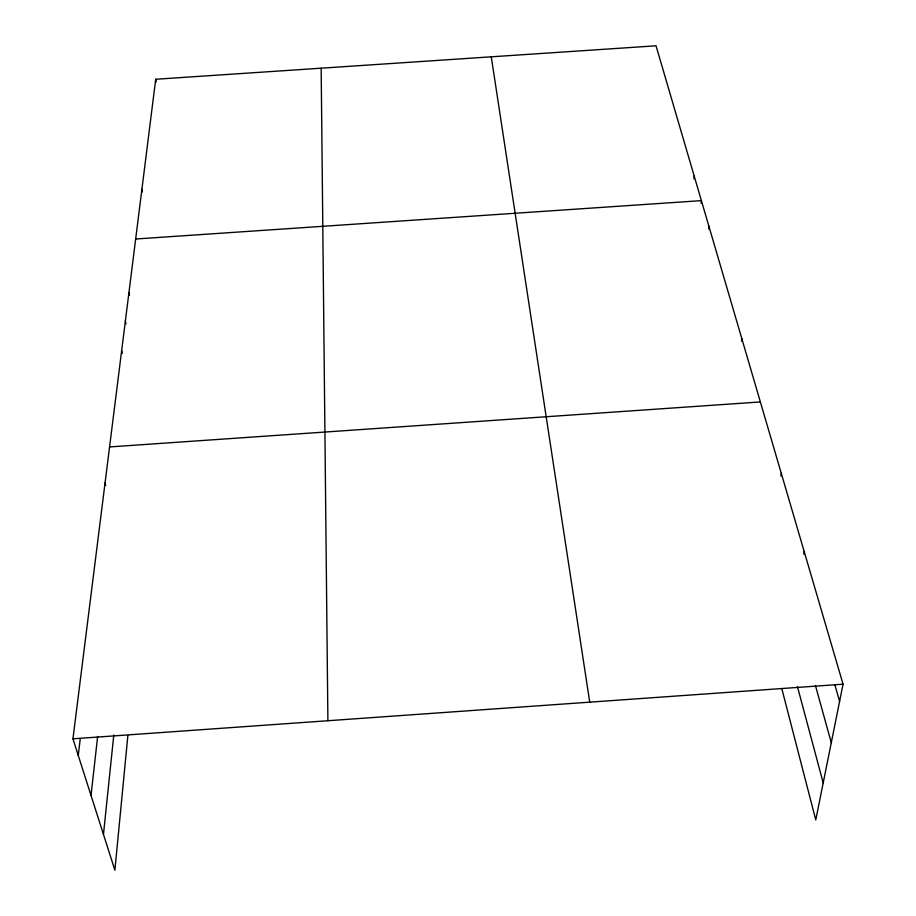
<?xml version="1.0" encoding="UTF-8"?>
<svg xmlns="http://www.w3.org/2000/svg" width="916" height="916" viewBox="0 0 916 916"><rect width="100%" height="100%" fill="white"/><g stroke="black" fill="none" stroke-linecap="round" stroke-linejoin="round"><path stroke-width="1.37" d="M693.996 178.838L694.202 176.078M701.164 203.398L701.393 200.627L135.66 239.007M708.618 228.897L708.858 226.103M127.862 735.663L114.889 870.2L72.948 738.811L155.709 79.257L656.039 45.8L843.052 684.195L815.767 819.923L781.966 689.279M103.462 834.396L113.79 735.033M741.502 341.141L741.788 338.508M91.016 795.432L97.657 736.407M78.249 755.414L80.31 738.479M780.89 475.931L781.268 473.263M803.756 554.169L804.179 551.501M72.948 738.811L843.052 684.195M109.577 446.928L760.372 401.941M834.888 684.973L839.606 701.347M815.435 685.512L831.293 742.67M797.424 686.565L823.198 782.928M105.054 482.95L105.706 485.549M121.656 350.61L122.286 353.393M125.366 321.047L125.984 323.829M128.938 292.639L129.534 295.399M141.911 189.246L142.438 191.959M155.709 79.257L156.189 81.879M491.274 56.815L589.732 702.16M321.161 68.196L327.894 720.732"/></g></svg>
